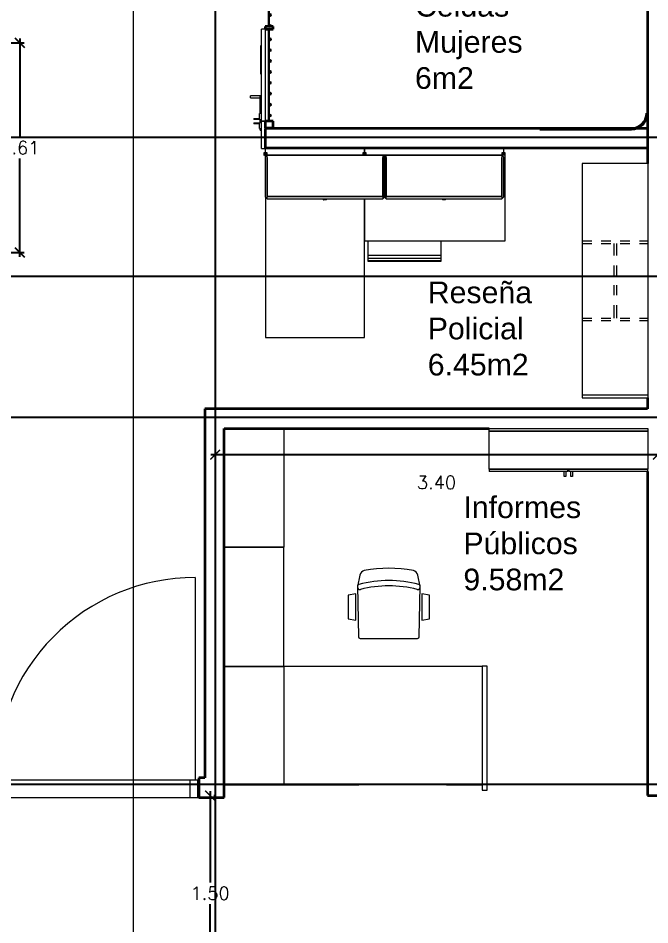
# Model space of a CAD drawing. Header units: inches. Extents: x -6 to 158, y 10 to 161.
# Drawn here: x 31.48 to 36.33, y 95.47 to 102.43 of the extents above; entities that cross this region are included whole.
import ezdxf

# ---------------------------------------------------------------- set-up
doc = ezdxf.new("R2010")
doc.units = ezdxf.units.IN
doc.header["$MEASUREMENT"] = 0
doc.linetypes.add('IMPORT-AI-Linetype-8', pattern=[7811.371918, 4882.107551, -976.421456, 976.421456, -976.421456])
doc.linetypes.add('Overhead', pattern=[3.96875, 2.38125, -1.5875])
for name, color, linetype, lineweight in [('A-COLS', 3, 'Continuous', 9), ('A-DETL-GENF', 92, 'Continuous', 9), ('A-DOOR', 2, 'Continuous', 9), ('A-WALL', 5, 'Continuous', 9), ('G-ANNO-SYMB', 111, 'Continuous', 9), ('I-FURN', 2, 'Continuous', 9), ('I-FURN-PNLS', 2, 'Continuous', 9), ('Q-SPCQ', 1, 'Continuous', 9)]:
    doc.layers.add(name, color=color, linetype=linetype, lineweight=lineweight)
doc.layers.add('HATCH ACERA QUIRIBI', color=33, linetype='FENCELINE1')
doc.layers.add('ZUCA-EJES', color=251, linetype='Continuous')
doc.layers.add('Sector terreno natural', color=7, linetype='Continuous', lineweight=13, true_color=0xa28c7c)
doc.styles.add('DETALLES$0$DETALLES$0$TEXTO GENERAL', font='romans.shx')
doc.styles.get("Standard").update_dxf_attribs({"font": 'arial.ttf'})
doc.linetypes.add('FENCELINE1', pattern='A,0.25,-0.1,[133,ltypeshp.shx,S=0.1,R=0,X=-0.1,Y=0],-0.1,1', length=1.45)
doc.dimstyles.new('DISTRIBUCIÓN$0$PLANTA ARQUITECTONICA$0$STANDARD', dxfattribs={"dimscale": 0, "dimtxt": 0.1, "dimasz": 0.075, "dimexe": 0.0333, "dimexo": 0.0333, "dimgap": 0.0333, "dimtad": 0, "dimtih": 1, "dimtoh": 1, "dimzin": 0, "dimdsep": 46, "dimtxsty": 'DETALLES$0$DETALLES$0$TEXTO GENERAL', "dimblk": 'DISTRIBUCIÓN$0$PLANTA ARQUITECTONICA$0$_ARCHTICK', "dimcen": 0.0333, "dimdle": 0.0333, "dimclrd": 124, "dimclre": 124, "dimclrt": 1, "dimaunit": 1, "dimadec": 0, "dimazin": 0, "dimtfac": 1, "dimtix": 1, "dimtmove": 2, "dimatfit": 3, "dimfxl": 2, "dimtolj": 1, "dimtzin": 0, "dimarcsym": 0})

# ---------------------------------------------------------------- blocks, each defined once
blk = doc.blocks.new('Haworth_Worksurface_Reside-Rectangular2 - 60_ x 30_-445998-Level 1')
at = {"layer": 'I-FURN-PNLS', "color": 251, "linetype": 'Continuous'}
for p, q in [((-762, 457.2), (762, 457.2)), ((-762, 452.4375), (-762, 455.6125)), ((-184.15, -457.2), (-762, -457.2)), ((762, -457.2), (488.95, -457.2))]:
    blk.add_line(p, q, dxfattribs=at)
blk = doc.blocks.new('Haworth_Belong-Screen1 - Full Modesty or Structural L Screen 36-425638-Level 1')
at = {"layer": 'I-FURN-PNLS', "color": 251}
for p, q in [((443.6, 19), (-508.9, 19)), ((-508.9, 19), (-508.9, -19.1)), ((443.6, -19.1), (443.6, 19)), ((-508.9, -19.1), (443.6, -19.1))]:
    blk.add_line(p, q, dxfattribs=at)
blk = doc.blocks.new('Haworth_Chair_Very-Task - Fixed Arms-425630-Level 1')
at = {"layer": 'I-FURN', "color": 251}
for p, q in [((-109.1, 393.8), (-127.4, 306.3)), ((356, 306.3), (337.7, 393.8)), ((-125.6, 310.5), (-118.8, -79.7)), ((347.4, -79.7), (354.2, 310.5)), ((-138.9, 250.2), (-197.6, 240.3)), ((-197.6, 240.3), (-197.6, 57.8)), ((-138.9, 48.1), (-138.9, 250.2)), ((426.2, 240.3), (367.5, 250.2)), ((367.5, 250.2), (367.5, 48.1)), ((426.2, 57.8), (426.2, 240.3)), ((-197.6, 57.8), (-138.9, 48.1)), ((367.5, 48.1), (426.2, 57.8)), ((-106.1, -92.2), (334.7, -92.2))]:
    blk.add_line(p, q, dxfattribs=at)
for centre, radius, start, end in [((-65.6, 384.7), 44.5, 100.83149, 168.19944), ((114.3, -555.4), 1001.7, 79.16894, 100.83149), ((294.2, 384.7), 44.4, 11.80056, 79.16894), ((114.3, -579.1), 931.1, 75.67877, 104.32123), ((-108.7, 302.4), 19.1, 168.19944, 284.16199), ((-112.9, 310.7), 12.7, 104.32123, 181), ((114.3, -581.5), 892.6, 75.83801, 104.16199), ((337.3, 302.4), 19, 255.83801, 11.80056), ((341.5, 310.7), 12.7, 359, 75.67877), ((-106.1, -79.5), 12.7, 181, 270), ((334.7, -79.5), 12.7, 270, 359)]:
    blk.add_arc(centre, radius, start, end, dxfattribs=at)
blk = doc.blocks.new('FIX Haworth_Beside-Storage_Base-Unit_Single-Door-Open-Above - 36_ x Two High-446006-Level 1')
at = {"layer": 'I-FURN-PNLS', "color": 251}
for p, q in [((-455.6, -292.1), (-455.6, 165.1)), ((455.6, -292.1), (-455.6, -292.1))]:
    blk.add_line(p, q, dxfattribs=at)
blk = doc.blocks.new('FIX Haworth_Beside-Storage_Base-Unit_Single-Door-Open-Above - 36_ x Two High-425640-Level 1')
at = {"layer": 'I-FURN-PNLS', "color": 251}
for p, q in [((-455.6, 292.1), (-455.6, -165.1)), ((455.6, -165.1), (455.6, 292.1)), ((-455.6, -165.1), (455.6, -165.1))]:
    blk.add_line(p, q, dxfattribs=at)
blk = doc.blocks.new('FIX Haworth_Beside-Storage_Base-Unit_Single-Door-Open-Above - 36_ x Two High-V1-Level 1')
at = {"layer": 'I-FURN-PNLS', "color": 251}
for p, q in [((-455.6, -292.1), (-455.6, 165.1)), ((455.6, 165.1), (455.6, -292.1)), ((455.6, -292.1), (-455.6, -292.1))]:
    blk.add_line(p, q, dxfattribs=at)
blk = doc.blocks.new('HermanMiller_Locale_BRWUS_WorkbaseUpperShelving - Lam WB Lam Upper Right Fin End Alt Doors-448888-Level 1')
at = {"layer": 'I-FURN-PNLS', "color": 251}
for p, q in [((1800, 252.5), (0, 252.5)), ((0, 252.5), (0, -252.5)), ((1779.7, 252.5), (1779.7, -252.5)), ((1800, -252.5), (1800, 252.5)), ((0, -252.5), (1800, -252.5))]:
    blk.add_line(p, q, dxfattribs=at)
at = {"layer": 'I-FURN-PNLS', "color": 251, "linetype": 'Overhead'}
for p, q in [((594.1, 185.9), (594.1, 252.5)), ((613.4, 185.9), (613.4, 252.5)), ((1186.6, 185.9), (1186.6, 252.5)), ((1205.9, 185.9), (1205.9, 252.5)), ((594.1, 39.8), (594.1, 112.8)), ((613.4, 39.8), (613.4, 112.8)), ((1186.6, 39.8), (1186.6, 112.8)), ((1205.9, 39.8), (1205.9, 112.8)), ((614.7, 9.6), (706.2, 9.6)), ((782.4, 9.6), (858.6, 9.6)), ((934.8, 9.6), (1011, 9.6)), ((1087.2, 9.6), (1186.6, 9.6)), ((594.1, -106.4), (594.1, -33.3)), ((613.4, -106.4), (613.4, -33.3)), ((614.7, -9.7), (706.2, -9.7)), ((782.4, -9.7), (858.6, -9.7)), ((934.8, -9.7), (1011, -9.7)), ((1087.2, -9.7), (1186.6, -9.7)), ((1186.6, -106.4), (1186.6, -33.3)), ((1205.9, -106.4), (1205.9, -33.3)), ((594.1, -252.5), (594.1, -179.4)), ((613.4, -252.5), (613.4, -179.4)), ((1186.6, -252.5), (1186.6, -179.4)), ((1205.9, -254.8), (1205.9, -179.4))]:
    blk.add_line(p, q, dxfattribs=at)
blk = doc.blocks.new('E0063 - Workstation_ L-Shaped wPeninsula_ Wall Mtd_ 72x72 - E0063 - Workstation_ L-Shaped wPeninsula_ Wall Mtd_ 72x72-469900-Level 1')
at = {"layer": 'Q-SPCQ', "color": 251}
for p, q in [((-498.9, 914.4), (-498.9, 152.4)), ((577.9, 914.4), (-498.9, 914.4)), ((577.9, 914.4), (565.1, 901.7)), ((577.9, 914.4), (584.2, 914.4)), ((584.2, 914.4), (882.7, 914.4)), ((882.7, 914.4), (889, 914.4)), ((901.7, 901.7), (889, 914.4)), ((889, 914.4), (895.4, 914.4)), ((901.7, 914.4), (895.4, 914.4)), ((895.4, 914.4), (895.4, 908)), ((920.8, 927.1), (901.7, 927.1)), ((901.7, 927.1), (901.7, 920.8)), ((901.7, 920.8), (904.9, 920.8)), ((901.7, 914.4), (917.5, 914.4)), ((901.7, 908), (901.7, 914.4)), ((904.9, 908), (901.7, 908)), ((901.7, 908), (901.7, 901.7)), ((904.9, 920.8), (904.9, 923.9)), ((904.9, 923.9), (917.6, 923.9)), ((904.9, 904.9), (904.9, 908)), ((917.6, 923.9), (917.6, 904.9)), ((920.7, 914.4), (952.5, 914.4)), ((920.8, 901.7), (920.8, 927.1)), ((952.5, 914.4), (952.5, 152.4)), ((565.1, 901.7), (565.1, 12.7)), ((565.1, 901.7), (584.2, 901.7)), ((882.7, 901.7), (584.2, 901.7)), ((584.2, 901.7), (882.7, 901.7)), ((584.2, 12.7), (584.2, 901.7)), ((584.2, 901.7), (584.2, 12.7)), ((882.7, 901.7), (901.7, 901.7)), ((901.7, 12.7), (901.7, 901.7)), ((901.7, 901.7), (901.7, 165.1)), ((901.7, 901.7), (920.8, 901.7)), ((917.6, 904.9), (904.9, 904.9)), ((565.1, 469.9), (558.8, 469.9)), ((558.8, 469.9), (558.8, 469.5)), ((558.8, 444.5), (558.8, 469.9)), ((558.8, 444.9), (558.8, 444.5)), ((558.8, 444.5), (565.1, 444.5)), ((-498.9, 152.4), (565.1, 152.4)), ((565.1, 152.4), (244.5, 152.4)), ((244.5, 152.4), (244.5, -927.1)), ((920.8, 165.1), (901.7, 165.1)), ((901.7, 165.1), (901.7, 158.8)), ((901.7, 158.8), (901.7, 146)), ((901.7, 158.8), (904.9, 158.8)), ((917.5, 152.4), (901.7, 152.4)), ((901.7, 152.4), (917.5, 152.4)), ((904.9, 146), (901.7, 146)), ((901.7, 146), (901.7, 139.7)), ((901.7, 139.7), (901.7, 12.7)), ((901.7, 139.7), (920.8, 139.7)), ((904.9, 158.8), (904.9, 161.9)), ((904.9, 161.9), (917.6, 161.9)), ((904.9, 142.9), (904.9, 146)), ((917.6, 142.9), (904.9, 142.9)), ((917.6, 161.9), (917.6, 142.9)), ((952.5, 152.4), (920.7, 152.4)), ((920.7, 152.4), (952.5, 152.4)), ((920.8, 139.7), (920.8, 165.1)), ((952.5, 152.4), (952.5, -914.4)), ((85.7, 126.4), (90.3, 126.4)), ((85.7, -432.4), (85.7, 126.4)), ((90.3, 126.4), (108.8, 126.4)), ((90.3, -432.4), (90.3, 126.4)), ((108.8, 126.4), (130.2, 126.4)), ((108.8, -432.4), (108.8, 126.4)), ((130.2, 126.4), (244.5, 126.4)), ((130.2, -432.4), (130.2, 126.4)), ((565.1, 12.7), (577.9, 0)), ((577.9, 0), (565.1, -12.7)), ((584.2, 12.7), (565.1, 12.7)), ((577.9, 0), (584.2, 0)), ((882.7, 12.7), (584.2, 12.7)), ((584.2, 12.7), (882.7, 12.7)), ((584.2, 0), (882.7, 0)), ((901.7, 12.7), (882.7, 12.7)), ((882.7, 0), (889, 0)), ((889, 0), (901.7, 12.7)), ((901.7, -12.7), (889, 0)), ((895.4, 6.4), (895.4, -6.4)), ((901.7, -12.7), (901.7, 12.7)), ((565.1, -12.7), (565.1, -901.7)), ((565.1, -12.7), (584.2, -12.7)), ((584.2, 0), (577.9, 0)), ((882.7, 0), (584.2, 0)), ((882.7, -12.7), (584.2, -12.7)), ((584.2, -12.7), (882.7, -12.7)), ((584.2, -901.7), (584.2, -12.7)), ((584.2, -12.7), (584.2, -901.7)), ((889, 0), (882.7, 0)), ((882.7, -12.7), (901.7, -12.7)), ((901.7, -901.7), (901.7, -12.7)), ((901.7, -12.7), (901.7, -901.7)), ((90.3, -432.4), (85.7, -432.4)), ((108.8, -432.4), (90.3, -432.4)), ((130.2, -432.4), (108.8, -432.4)), ((244.5, -432.4), (130.2, -432.4)), ((565.1, -444.5), (558.8, -444.5)), ((558.8, -444.5), (558.8, -444.9)), ((558.8, -469.9), (558.8, -444.5)), ((558.8, -469.5), (558.8, -469.9)), ((558.8, -469.9), (565.1, -469.9)), ((565.1, -901.7), (577.9, -914.4)), ((584.2, -901.7), (565.1, -901.7)), ((882.7, -901.7), (584.2, -901.7)), ((584.2, -901.7), (882.7, -901.7)), ((901.7, -901.7), (882.7, -901.7)), ((889, -914.4), (901.7, -901.7)), ((920.8, -901.7), (901.7, -901.7)), ((901.7, -901.7), (901.7, -908)), ((904.9, -908), (904.9, -904.9)), ((904.9, -904.9), (917.6, -904.9)), ((917.6, -904.9), (917.6, -923.9)), ((920.8, -927.1), (920.8, -901.7)), ((244.5, -927.1), (901.7, -927.1)), ((584.2, -914.4), (577.9, -914.4)), ((882.7, -914.4), (584.2, -914.4)), ((889, -914.4), (882.7, -914.4)), ((901.7, -914.4), (901.7, -908)), ((901.7, -908), (904.9, -908)), ((917.5, -914.4), (901.7, -914.4)), ((901.7, -920.7), (901.7, -914.4)), ((904.9, -920.7), (901.7, -920.7)), ((901.7, -920.7), (901.7, -927.1)), ((901.7, -927.1), (920.8, -927.1)), ((904.9, -923.9), (904.9, -920.7)), ((917.6, -923.9), (904.9, -923.9)), ((952.5, -914.4), (920.7, -914.4))]:
    blk.add_line(p, q, dxfattribs=at)
blk = doc.blocks.new('CW050 - Cabinet_ Floor Standing_ 5 SH_ 2 GDO_ ST_ 92x48x13 - CW050 - Cabinet_ Floor Standing_ 5 SH_ 2 GDO_ ST_ 92x48x13-531169-Level 1')
at = {"layer": 'Q-SPCQ', "color": 251}
for p, q in [((-609.6, 165.1), (609.6, 165.1)), ((-609.6, 146), (-609.6, 165.1)), ((-609.6, -146.1), (-609.6, 146)), ((-609.6, 146), (609.6, 146)), ((609.6, 146), (-609.6, 146)), ((609.6, 165.1), (609.6, 146)), ((609.6, 146), (609.6, -146.1)), ((-609.6, -146.1), (-3.2, -146.1)), ((-609.6, -146.1), (-609.6, -165.1)), ((609.6, -146.1), (-609.6, -146.1)), ((-3.2, -165.1), (-609.6, -165.1)), ((-31.6, -203.2), (-31.6, -165.1)), ((-19.2, -203.2), (-31.6, -203.2)), ((-19.2, -165.1), (-19.2, -203.2)), ((-3.2, -165.1), (-3.2, -146.1)), ((3.2, -146.1), (609.6, -146.1)), ((3.2, -146.1), (3.2, -165.1)), ((609.6, -165.1), (3.2, -165.1)), ((19.2, -203.2), (19.2, -165.1)), ((31.6, -203.2), (19.2, -203.2)), ((31.6, -165.1), (31.6, -203.2)), ((609.6, -165.1), (609.6, -146.1))]:
    blk.add_line(p, q, dxfattribs=at)
blk = doc.blocks.new('Pilares 16 - Pilares 15-1569504-Level 1')
at = {"layer": 'A-COLS', "color": 2, "lineweight": 35}
for p, q in [((-11704.5, 8129.4), (-11763.7, 8129.4)), ((-11763.7, 8129.4), (-11763.7, 8069.4)), ((-11704.5, 8069.4), (-11704.5, 8129.4)), ((-10681.1, 8129.4), (-10701.1, 8129.4)), ((-10701.1, 8129.4), (-10701.1, 8069.4)), ((-10681.1, 8069.4), (-10681.1, 8129.4)), ((-9923.7, 8129.4), (-9974.5, 8129.4)), ((-9974.5, 8129.4), (-9974.5, 8069.4)), ((-9923.7, 8069.4), (-9923.7, 8129.4)), ((-11763.7, 8069.4), (-11704.5, 8069.4)), ((-10701.1, 8069.4), (-10681.1, 8069.4)), ((-9974.5, 8069.4), (-9923.7, 8069.4))]:
    blk.add_line(p, q, dxfattribs=at)
at = {"layer": 'A-COLS', "color": 2}
for p, q in [((-11626.3, 8102.2), (-11704.5, 8102.2)), ((-11704.5, 8092.2), (-10701.1, 8092.2)), ((-11542.7, 8102.2), (-11625.5, 8102.2)), ((-11459.1, 8102.2), (-11541.8, 8102.2)), ((-11375.5, 8102.2), (-11458.2, 8102.2)), ((-11291.9, 8102.2), (-11374.6, 8102.2)), ((-11208.3, 8102.2), (-11291, 8102.2)), ((-11124.6, 8102.2), (-11207.4, 8102.2)), ((-11041, 8102.2), (-11123.8, 8102.2)), ((-10957.4, 8102.2), (-11040.1, 8102.2)), ((-10873.8, 8102.2), (-10956.5, 8102.2)), ((-10790.2, 8102.2), (-10872.9, 8102.2)), ((-10706.6, 8102.2), (-10789.3, 8102.2)), ((-10701.1, 8102.2), (-10705.7, 8102.2)), ((-10602.9, 8102.2), (-10681.1, 8102.2)), ((-10681.1, 8092.2), (-9974.5, 8092.2)), ((-10519.3, 8102.2), (-10602.1, 8102.2)), ((-10435.7, 8102.2), (-10518.4, 8102.2)), ((-10352.1, 8102.2), (-10434.8, 8102.2)), ((-10268.5, 8102.2), (-10351.2, 8102.2)), ((-10184.8, 8102.2), (-10267.6, 8102.2)), ((-10101.2, 8102.2), (-10184, 8102.2)), ((-10017.6, 8102.2), (-10100.4, 8102.2)), ((-9974.5, 8102.2), (-10016.7, 8102.2)), ((-10681.1, 8069.4), (-9974.5, 8069.4)), ((-10681.1, 8069.4), (-10681.1, 8041)), ((-9974.5, 8041), (-10681.1, 8041)), ((-10554.5, 8041), (-10554.5, 8036.3)), ((-10334.5, 8036.3), (-10554.5, 8036.3)), ((-10334.5, 8036.3), (-10334.5, 8041)), ((-10168.7, 8041), (-10168.7, 7957.3)), ((-10168.7, 8041), (-10168.7, 8031.5)), ((-10032.5, 8031.5), (-10168.7, 8031.5)), ((-10152.6, 7957.3), (-10152.6, 8041)), ((-10032.5, 8041), (-10032.5, 8024.9)), ((-9987.8, 8024.9), (-10032.5, 8024.9)), ((-9995.4, 7983), (-9995.4, 8024.9)), ((-9987.8, 8024.9), (-9987.8, 8041)), ((-9961.5, 8031.5), (-9987.8, 8031.5)), ((-9987.8, 8024.9), (-9987.8, 7983)), ((-9974.5, 8069.4), (-9763.7, 8069.4)), ((-9974.5, 8069.4), (-9974.5, 8041)), ((-9974.5, 8041), (-9974.5, 8069.4)), ((-9763.7, 8041), (-9974.5, 8041)), ((-9961.5, 8041), (-9961.5, 8024.9)), ((-9961.5, 7983), (-9961.5, 8024.9)), ((-9918.7, 8024.9), (-9961.5, 8024.9)), ((-9953.7, 8024.9), (-9953.7, 7983)), ((-9918.7, 8024.9), (-9918.7, 8041)), ((-9903.7, 8031.5), (-9918.7, 8031.5)), ((-9903.7, 8031.5), (-9903.7, 8041)), ((-9763.7, 8041), (-9763.7, 8069.4)), ((-10152.6, 7957.3), (-10168.7, 7957.3)), ((-9995.4, 7983), (-9987.8, 7983)), ((-9961.5, 7983), (-9953.7, 7983))]:
    blk.add_line(p, q, dxfattribs=at)
at = {"layer": 'A-COLS', "color": 2, "lineweight": 35}
for centre, start, end in [((-11625.9, 8106.7), 0, 180), ((-11625.9, 8106.7), 180, 0), ((-11542.3, 8106.7), 0, 180), ((-11542.3, 8106.7), 180, 0), ((-11458.7, 8106.7), 0, 180), ((-11458.7, 8106.7), 180, 0), ((-11375, 8106.7), 0, 180), ((-11375, 8106.7), 180, 0), ((-11291.4, 8106.7), 0, 180), ((-11291.4, 8106.7), 180, 0), ((-11207.8, 8106.7), 0, 180), ((-11207.8, 8106.7), 180, 0), ((-11124.2, 8106.7), 0, 180), ((-11124.2, 8106.7), 180, 0), ((-11040.6, 8106.7), 0, 180), ((-11040.6, 8106.7), 180, 0), ((-10957, 8106.7), 0, 180), ((-10957, 8106.7), 180, 0), ((-10873.3, 8106.7), 0, 180), ((-10873.3, 8106.7), 180, 0), ((-10789.7, 8106.7), 0, 180), ((-10789.7, 8106.7), 180, 0), ((-10706.1, 8106.7), 0, 180), ((-10706.1, 8106.7), 180, 0), ((-10602.5, 8106.7), 0, 180), ((-10602.5, 8106.7), 180, 0), ((-10518.9, 8106.7), 0, 180), ((-10518.9, 8106.7), 180, 0), ((-10435.3, 8106.7), 0, 180), ((-10435.3, 8106.7), 180, 0), ((-10351.6, 8106.7), 0, 180), ((-10351.6, 8106.7), 180, 0), ((-10268, 8106.7), 0, 180), ((-10268, 8106.7), 180, 0), ((-10184.4, 8106.7), 0, 180), ((-10184.4, 8106.7), 180, 0), ((-10100.8, 8106.7), 0, 180), ((-10100.8, 8106.7), 180, 0), ((-10017.2, 8106.7), 0, 180), ((-10017.2, 8106.7), 180, 0)]:
    blk.add_arc(centre, 5, start, end, dxfattribs=at)
blk = doc.blocks.new('DISTRIBUCIÓN$0$PLANTA ARQUITECTONICA$0$_ARCHTICK')
at = {"color": 0, "linetype": 'ByBlock', "const_width": 0.15}
blk.add_lwpolyline([(-0.5, -0.5), (0.5, 0.5)], dxfattribs=at)
blk = doc.blocks.new('*D984')
at = {"layer": 'Defpoints', "color": 0, "transparency": 16777216}
for p in [(31.2107, 102.2383), (31.2107, 100.6283), (31.491, 100.6283)]:
    blk.add_point(p, dxfattribs=at)
at = {"layer": 'Sector terreno natural', "color": 124, "lineweight": -2, "transparency": 16777216}
for p, q in [((31.244, 102.2383), (31.5243, 102.2383)), ((31.491, 102.2716), (31.491, 101.5166)), ((31.491, 100.595), (31.491, 101.35)), ((31.244, 100.6283), (31.5243, 100.6283))]:
    blk.add_line(p, q, dxfattribs=at)
at = {"layer": 'Sector terreno natural', "color": 124, "lineweight": -2, "transparency": 16777216, "xscale": 0.075, "yscale": 0.075, "zscale": 0.075}
for p, rotation in [((31.491, 102.2383), 90), ((31.491, 100.6283), 270)]:
    blk.add_blockref('DISTRIBUCIÓN$0$PLANTA ARQUITECTONICA$0$_ARCHTICK', p, dxfattribs=dict(at, rotation=rotation))
at = {"layer": 'Sector terreno natural', "color": 1, "transparency": 16777216, "insert": (31.491, 101.4333), "char_height": 0.1, "attachment_point": 5, "style": 'DETALLES$0$DETALLES$0$TEXTO GENERAL'}
blk.add_mtext('\\A1;1.61', dxfattribs=at)
blk = doc.blocks.new('*D996')
at = {"layer": 'Defpoints', "color": 0, "transparency": 16777216}
for p in [(32.991, 99.3617), (36.391, 99.3617), (32.991, 99.0759)]:
    blk.add_point(p, dxfattribs=at)
at = {"layer": 'Sector terreno natural', "color": 124, "lineweight": -2, "transparency": 16777216}
for p, q in [((32.991, 99.3284), (32.991, 99.0426)), ((36.391, 99.3284), (36.391, 99.0426)), ((36.4243, 99.0759), (32.9577, 99.0759))]:
    blk.add_line(p, q, dxfattribs=at)
at = {"layer": 'Sector terreno natural', "color": 124, "lineweight": -2, "transparency": 16777216, "xscale": 0.075, "yscale": 0.075, "zscale": 0.075, "rotation": 180}
blk.add_blockref('DISTRIBUCIÓN$0$PLANTA ARQUITECTONICA$0$_ARCHTICK', (32.991, 99.0759), dxfattribs=at)
at = {"layer": 'Sector terreno natural', "color": 124, "lineweight": -2, "transparency": 16777216, "xscale": 0.075, "yscale": 0.075, "zscale": 0.075}
blk.add_blockref('DISTRIBUCIÓN$0$PLANTA ARQUITECTONICA$0$_ARCHTICK', (36.391, 99.0759), dxfattribs=at)
at = {"layer": 'Sector terreno natural', "color": 1, "transparency": 16777216, "insert": (34.691, 98.8625), "char_height": 0.1, "attachment_point": 5, "style": 'DETALLES$0$DETALLES$0$TEXTO GENERAL'}
blk.add_mtext('\\A1;3.40', dxfattribs=at)
blk = doc.blocks.new('*D1014')
at = {"layer": 'Defpoints', "color": 0, "transparency": 16777216}
for p in [(32.9474, 96.4581), (32.9474, 94.9582), (32.9524, 94.9582)]:
    blk.add_point(p, dxfattribs=at)
at = {"layer": 'Sector terreno natural', "color": 124, "lineweight": -2, "transparency": 16777216}
for p, q in [((32.9524, 96.4914), (32.9524, 95.7915)), ((32.9807, 96.4581), (32.9857, 96.4581)), ((32.9524, 94.9249), (32.9524, 95.6249)), ((32.9807, 94.9582), (32.9857, 94.9582))]:
    blk.add_line(p, q, dxfattribs=at)
at = {"layer": 'Sector terreno natural', "color": 124, "lineweight": -2, "transparency": 16777216, "xscale": 0.075, "yscale": 0.075, "zscale": 0.075}
for p, rotation in [((32.9524, 96.4581), 90), ((32.9524, 94.9582), 270)]:
    blk.add_blockref('DISTRIBUCIÓN$0$PLANTA ARQUITECTONICA$0$_ARCHTICK', p, dxfattribs=dict(at, rotation=rotation))
at = {"layer": 'Sector terreno natural', "color": 1, "transparency": 16777216, "insert": (32.9524, 95.7082), "char_height": 0.1, "attachment_point": 5, "style": 'DETALLES$0$DETALLES$0$TEXTO GENERAL'}
blk.add_mtext('\\A1;1.50', dxfattribs=at)
blk = doc.blocks.new('Doors_Door-sets_JELD-WEN_Interior_HP_FS12_FCore_Single_1_0 - 1090 x 2090 mm - M11 x M21-367303-Level 1')
at = {"layer": 'A-DETL-GENF', "color": 1}
for p, q in [((530.8, 1142.8), (530.8, 75)), ((-503, 75), (-545, 75)), ((-545, 75), (-545, -17)), ((515, 75), (-515, 75)), ((-503, -17), (-503, 75)), ((503, 75), (503, -17)), ((545, 75), (503, 75)), ((545, -17), (545, 75)), ((-545, -17), (-503, -17)), ((-515, -17), (515, -17)), ((503, -17), (545, -17))]:
    blk.add_line(p, q, dxfattribs=at)
blk.add_arc((530.3, 91.5), 1051.3, 89.9728, 180.8993, dxfattribs=at)
at = {"layer": 'A-DOOR', "color": 1, "lineweight": 18}
for p, q in [((-545, 75), (-555, 75)), ((-555, 75), (-555, -17)), ((555, 75), (545, 75)), ((555, -17), (555, 75)), ((-555, -17), (-545, -17)), ((545, -17), (555, -17))]:
    blk.add_line(p, q, dxfattribs=at)

msp = doc.modelspace()

# ---------------------------------------------------------------- hatches: boundary and pattern name
at = {"layer": 'HATCH ACERA QUIRIBI', "linetype": 'ByBlock'}
h = msp.add_hatch(dxfattribs=at)
h.set_pattern_fill('AR-SAND', color=33, scale=0.005)
h.set_pattern_definition([(37.5, (-2717.0635, -1543.11324), (-0.008000156, 0.244706619), [0, -0.19304, 0, -0.2159, 0, -0.206375]), (7.5, (-2717.0635, -1543.11324), (0.22476164, 0.35841255), [0, -0.10414, 0, -0.17399, 0, -0.066675]), (327.5, (-2717.2197, -1543.11324), (0.395496185, 0.000718592), [0, -0.0635, 0, -0.2286, 0, -0.29845]), (317.5, (-2717.2197, -1543.11324), (0.381778226, 0.11146466), [0, -0.03175, 0, -0.14986, 0, -0.17145])])
h.paths.add_polyline_path([(20.0346, 112.3765), (20.7064, 97.4211), (20.7064, 84.3621), (20.7064, 67.7191), (26.7389, 69.4585), (35.0142, 71.8447), (44.88, 77.1027), (47.8682, 92.7059), (50.122, 111.7901)])
h.paths.add_polyline_path([(21.2908, 111.1518), (21.9064, 97.448), (21.9064, 84.3621), (21.9064, 69.314), (26.4064, 70.6115), (34.5609, 72.9628), (43.8093, 77.8919), (46.6816, 92.8893), (48.775, 110.6162)], flags=16)

# ---------------------------------------------------------------- linework, layer by layer
at = {"layer": 'A-WALL', "lineweight": 35}
for p, q in [((36.3107, 103.4269), (36.3107, 101.3119)), ((36.3107, 101.5819), (33.3757, 101.5819)), ((33.3757, 101.5819), (33.3757, 101.4319)), ((35.4857, 101.5819), (35.4857, 101.5769)), ((35.4857, 101.5769), (36.1882, 101.5769)), ((33.3757, 101.4319), (36.3107, 101.4319)), ((36.3107, 99.5119), (36.3107, 99.4269)), ((36.3107, 99.4269), (32.9107, 99.4269)), ((32.9107, 99.4269), (32.9107, 96.5931)), ((33.0607, 99.2769), (35.0947, 99.2769)), ((33.0607, 96.4431), (33.0607, 99.2769)), ((36.3107, 98.9467), (36.3107, 96.4581)), ((32.9107, 96.5931), (32.8657, 96.5931)), ((32.8657, 96.5931), (32.8657, 96.4431)), ((32.8657, 96.4431), (33.0607, 96.4431)), ((36.3107, 96.4581), (39.8107, 96.4581))]:
    msp.add_line(p, q, dxfattribs=at)
for radius in [0.1225, 0.1175]:
    msp.add_arc((36.1882, 101.6994), radius, 270, 0, dxfattribs=at)
at = {"layer": 'G-ANNO-SYMB'}
msp.add_line((32.3609, 109.0467), (32.3609, 70.4501), dxfattribs=at)
at = {"layer": 'ZUCA-EJES', "color": 253, "linetype": 'IMPORT-AI-Linetype-8', "ltscale": 0.01}
for p, q in [((32.991, 113.0964), (32.991, 76.4303)), ((50.3482, 101.5117), (25.0564, 101.5117)), ((50.3482, 100.4431), (25.0564, 100.4431)), ((50.3482, 99.3617), (25.0564, 99.3617)), ((50.3482, 96.5429), (25.0564, 96.5429))]:
    msp.add_line(p, q, dxfattribs=at)

# ---------------------------------------------------------------- block references
at = {"layer": 'A-COLS', "xscale": 0.000999999999999, "yscale": 0.000999999999999, "zscale": 0.000999999999999, "rotation": 270}
msp.add_blockref('Pilares 16 - Pilares 15-1569504-Level 1', (25.3063, 91.6632), dxfattribs=at)
at = {"layer": 'A-DOOR', "xscale": 0.001456669483423422, "yscale": 0.001456669483423422, "zscale": 0.001456669483423422}
msp.add_blockref('Doors_Door-sets_JELD-WEN_Interior_HP_FS12_FCore_Single_1_0 - 1090 x 2090 mm - M11 x M21-367303-Level 1', (32.0645, 96.4679), dxfattribs=at)
at = {"layer": 'I-FURN', "xscale": 0.000999999999999, "yscale": 0.000999999999999, "zscale": 0.000999999999999}
msp.add_blockref('Haworth_Chair_Very-Task - Fixed Arms-425630-Level 1', (34.2107, 97.7572), dxfattribs=at)
at = {"layer": 'I-FURN-PNLS', "xscale": 0.000999999999999, "yscale": 0.000999999999999, "zscale": 0.000999999999999}
for name, p, rotation in [('HermanMiller_Locale_BRWUS_WorkbaseUpperShelving - Lam WB Lam Upper Right Fin End Alt Doors-448888-Level 1', (36.0632, 101.3119), 270), ('FIX Haworth_Beside-Storage_Base-Unit_Single-Door-Open-Above - 36_ x Two High-446006-Level 1', (33.2258, 98.8213), 89.99999999999999), ('FIX Haworth_Beside-Storage_Base-Unit_Single-Door-Open-Above - 36_ x Two High-425640-Level 1', (33.3528, 97.9069), 89.99999999999999), ('FIX Haworth_Beside-Storage_Base-Unit_Single-Door-Open-Above - 36_ x Two High-V1-Level 1', (33.2258, 96.9925), 89.99999999999999), ('Haworth_Belong-Screen1 - Full Modesty or Structural L Screen 36-425638-Level 1', (35.0609, 97.0093), 89.99999999999999)]:
    msp.add_blockref(name, p, dxfattribs=dict(at, rotation=rotation))
msp.add_blockref('Haworth_Worksurface_Reside-Rectangular2 - 60_ x 30_-445998-Level 1', (34.2799, 96.9957), dxfattribs=at)
at = {"layer": 'Q-SPCQ', "xscale": 0.000999999999999, "yscale": 0.000999999999999, "zscale": 0.000999999999999, "rotation": 89.99999999999999}
msp.add_blockref('E0063 - Workstation_ L-Shaped wPeninsula_ Wall Mtd_ 72x72 - E0063 - Workstation_ L-Shaped wPeninsula_ Wall Mtd_ 72x72-469900-Level 1', (34.2915, 100.4744), dxfattribs=at)
at = {"layer": 'Q-SPCQ', "xscale": 0.000999999999999, "yscale": 0.000999999999999, "zscale": 0.000999999999999}
msp.add_blockref('CW050 - Cabinet_ Floor Standing_ 5 SH_ 2 GDO_ ST_ 92x48x13 - CW050 - Cabinet_ Floor Standing_ 5 SH_ 2 GDO_ ST_ 92x48x13-531169-Level 1', (35.7043, 99.1118), dxfattribs=at)

# ---------------------------------------------------------------- texts
at = {"layer": 'Sector terreno natural', "color": 2, "char_height": 0.166418, "attachment_point": 1}
for s, insert in [('{\\f@Arial Unicode MS|b0|i0|c0|p34;Celdas \\PMujeres\\P6m2}', (34.5257, 102.6066)), ('{\\f@Arial Unicode MS|b0|i0|c0|p34;Reseña \\PPolicial\\P6.45m2}', (34.6239, 100.4056)), ('{\\f@Arial Unicode MS|b0|i0|c0|p34;Informes \\PPúblicos\\P9.58m2}', (34.8977, 98.7556))]:
    msp.add_mtext_dynamic_manual_height_columns(s, width=11.731436, gutter_width=5, heights=[0], dxfattribs=dict(at, insert=insert))

# ---------------------------------------------------------------- dimensions: what is measured, and where the dimension line sits
at = {"layer": 'Sector terreno natural', "color": 2}
dim = msp.add_linear_dim(base=(31.491, 100.6283), p1=(31.2107, 102.2383), p2=(31.2107, 100.6283), angle=270, dimstyle='DISTRIBUCIÓN$0$PLANTA ARQUITECTONICA$0$STANDARD', override={"dimscale": 1}, dxfattribs=at)
dim.commit()
dim.dimension.update_dxf_attribs({"geometry": '*D984', "text_midpoint": (31.491, 101.4333)})
dim = msp.add_linear_dim(base=(32.991, 99.0759), p1=(36.391, 99.3617), p2=(32.991, 99.3617), angle=180, dimstyle='DISTRIBUCIÓN$0$PLANTA ARQUITECTONICA$0$STANDARD', override={"dimscale": 1}, dxfattribs=at)
dim.commit()
dim.dimension.update_dxf_attribs({"geometry": '*D996', "text_midpoint": (34.691, 98.8625), "dimtype": 161})
dim = msp.add_aligned_dim(p1=(32.9474, 96.4581), p2=(32.9474, 94.9582), distance=0.0049, dimstyle='DISTRIBUCIÓN$0$PLANTA ARQUITECTONICA$0$STANDARD', override={"dimscale": 1}, dxfattribs=at)
dim.commit()
dim.dimension.update_dxf_attribs({"geometry": '*D1014', "text_midpoint": (32.9524, 95.7082)})

doc.saveas('drawing.dxf')
